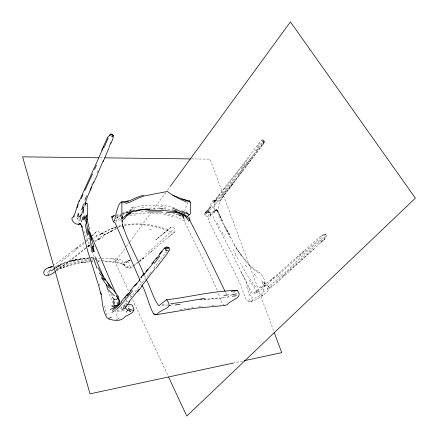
<?xml version="1.0" encoding="UTF-8"?>
<svg xmlns="http://www.w3.org/2000/svg" width="438" height="438" viewBox="0 0 438 438"><rect width="100%" height="100%" fill="white"/><g stroke="black" fill="none" stroke-linecap="round" stroke-linejoin="round"><path stroke-width="0.33" stroke-dasharray="2.19 1.64" d="M184.36 218.819L184.612 221.497L185.389 223.539L206.561 266.742L217.368 290.487M211.8 214.762L209.189 214.259L209.26 212.419L210.99 212.748L217.472 210.514L218.65 207.119L219.29 202.701L223.046 196.919L233.115 183.484L227.941 190.169M216.438 202.351L215.501 201.097L213.717 200.215L212.939 200.314C210.196 203.905 208.636 208.477 207.984 212.912L206.183 213.547L205.159 215.491L208.176 216.876L209.315 216.668L212.501 213.875L216.909 208.756L214.363 211.461L216.635 210.202L213.563 211.275L210.99 212.748L210.64 214.554M220.111 215.786L222.208 220.998L218.398 212.173L217.188 209.84L216.235 209.244C221.42 217.226 224.07 226.555 229.567 234.385C232.781 242.088 236.832 249.43 242.181 255.863C246.452 262.05 251.428 268.182 258.327 271.544C262.953 275.228 265.756 280.61 265.034 286.496L264.919 282.384M214.795 211.231L214.401 212.698L214.177 208.242L214.571 203.506L214.439 201.414L213.717 200.215M210.191 216.142L210.185 213.689L209.588 212.364L208.576 211.297L207.36 210.87L206.227 211.154L204.431 213.509L205.143 215.496M204.491 213.525L205.663 212.742L206.183 213.547L209.26 212.419L208.641 212.649L209.046 214.209L208.335 218.671L209.397 222.186L237.347 277.911L241.535 287.306L244.995 297.276L246.966 300.523L249.14 301.837L250.607 301.612L256.257 299.74L263.326 294.769L261.568 295.853C265.099 293.991 269.162 291.325 269.534 286.978L266.912 284.985L264.886 285.428L260.484 286.994L257.27 290.399L253.131 293.515L251.998 292.951L230.322 250.251L214.04 219.372L213.645 216.345M219.35 195.605L216.065 199.942L214.532 200.801L212.967 202.964L216.958 197.335L240.895 167.042L260.046 141.808L262.608 139.892L263.676 140.138L263.309 141.698L263.566 142.662L259.739 148.252M116.442 222.011L116.628 219.969L118.342 215.83L119.957 215.655L121.014 214.959M139.191 261.842L164.359 240.276L174.696 232.37L175.047 231.056L174.297 228.406L173.278 227.338L172.014 226.922L170.825 227.229L155.846 239.936L158.091 237.878M255.173 150.968L262.417 141.562L262.608 139.892M230.903 186.385L263.369 144.233L264.344 141.584L263.068 144.578L264.344 141.584L263.835 140.374M120.932 225.356C114.805 227.278 108.58 229.539 103.22 233.115L101.452 233.399L98.03 231.319L96.787 231.412L95.823 232.03L95.391 233.158C95.96 237.889 102.366 241.458 103.801 235.064L116.765 228.543M267.58 288.22L267.081 289.376L268.516 286.206L267.58 288.22L268.018 289.398M91.695 184.612L92.489 182.849M97.132 172.753L98.534 169.725M187.858 202.208L184.59 210.875M260.484 286.994L261.628 287.175L263.304 289.901L263.38 291.642L262.663 293.148L259.52 295.699L253.722 298.908L251.253 301.109L249.14 301.837M113.497 221.776L115.501 218.869L114.822 219.088L113.88 220.555M214.532 200.801L213.843 201.223L216.065 199.942L213.848 200.456L215.501 201.097L216.065 199.942L217.429 200.089L238.672 172.468M126.971 299.997L125.449 303.03L126.084 304.268L127.858 301.054M215.403 202.652L212.195 207.623L208.576 211.297M262.822 139.821L263.413 140.122L263.649 140.965L262.471 142.821L236.909 176.58M214.187 202.285L217.801 197.007L225.559 187.179M218.989 201.524L263.183 143.615M129.779 305.582L126.889 308.39M220.254 200.467L227.317 190.41L243.254 169.928M180.456 214.625L181.146 216.651L181.633 216.022M257.303 146.5L260.008 142.783M124.726 248.784L115.046 262.034L128.876 291.735M126.336 246.578L129.56 242.159M129.966 241.612L150.929 212.901M153.349 209.588L165.849 192.479M167.458 190.273L169.878 186.96M226.353 190.152L221.299 196.985M235.211 291.144L233.427 293.29M256.11 151.652L258.858 147.924M251.511 159.208L245.97 166.347M224.667 188.63L249.041 157.417M261.88 283.769L262.685 282.707L263.873 282.22L264.755 284.032L267.454 283.583M166.818 251.275L153.481 268.467M241.409 168.959L246.895 161.841M254.429 153.656L238.048 174.789M213.191 208.384L220.106 197.91L235.381 178.189M150.76 271.894L130.168 297.917M264.886 285.428C262.274 289.6 258.217 293.044 253.131 293.515M101.452 233.399L98.753 235.359L103.078 232.83L100.105 234.565M124.458 304.618L120.877 308.538L117.242 310.996L115.648 309.064M204.842 213.257L208.674 209.474M263.566 142.662L264.191 141.994M122.591 213.919L127.502 212.868L134.044 206.424L130.152 208.269M170.825 227.229L168.948 229.676L163.577 233.219M172.479 230.246L152.95 248.116L145.799 254.117M103.801 235.064L103.477 235.392L112.741 230.465L101.955 235.989L94.668 240.977M324.372 237.237L300.534 259.51M297.249 262.526L275.299 283.036M95.823 232.03L91.799 235.704M289.562 270.542L313.433 249.227M321.317 241.612L324.821 238.36M316.674 242.783C299.948 257.007 285.554 273.914 267.864 286.989M304.207 250.947L297.539 256.931M149.884 252.868L152.977 250.093M87.633 246.539L89.429 244.946M321.174 237.577L270.334 281.579L266.912 284.985L261.628 287.175M318.492 241.842L322.133 238.644M157.182 238.71L165.482 231.844M84.266 243.156L72.1 253.049M143.801 257.128L139.47 260.78M206.752 211.625L209.567 209.2L211.417 205.559L209.846 208.187L210.267 207.557L206.227 211.154M324.219 239.548L326.403 236.306L326.19 235.129L324.547 234.122L321.076 235.764L270.618 280.331L274.462 277.068M283.052 276.214L286.321 273.383M320.523 242.723L324.717 239.121L277.637 282.034L269.222 288.85M142.87 258.688L143.582 258.081L139.24 261.727M84.846 241.261L88.668 238.113M277.5 277.314L280.769 274.555M232.173 294.418L228.888 296.915L222.564 297.971L200.818 299.8M83.855 242.11L75.44 248.976L78.265 246.714M53.748 267.968C63.734 260.747 76.776 259.652 88.679 258.196M171.729 234.516L167.814 237.434M87.742 246.506L89.757 244.847M87.677 246.846L89.691 245.269M85.821 248.368L68.985 261.886L55.807 271.292M133.979 265.877L138.693 262.214M208.132 211.258L204.951 213.273M90.327 244.223L91.673 243.134M129.374 260.194L126.292 262.406L123.801 262.543L122.109 261.442M137.559 262.307L133.042 265.603L131.575 265.965M78.397 217.719L77.575 218.332L74.734 216.722M92.177 235.847L93.973 234.418M89.823 244.765L86.472 247.361M97.493 235.365L93.683 238.31M86.16 241.546L90.201 238.502M76.179 248.384L54.427 264.913M69.182 255.294L60.745 261.919M272.463 285.28L268.379 288.297M85.99 247.727C75.648 255.195 66.461 264.525 55.002 270.262M271.379 279.707L266.271 283.271L264.388 283.676L263.501 284.503L261.491 279.783M251.428 298.3L252.48 297.533L249.419 294.856L245.953 284.924M89.746 245.209L87.644 246.747L89.785 245.192M59.99 264.963L55.894 267.93L61.473 264.333L57.29 266.83C63.34 262.69 70.699 261.185 77.69 259.378L72.363 260.648L81.233 258.77L71.482 260.813L75.046 260.019M130.705 259.865L126.292 262.406L127.677 261.727M111.362 231.04L116.617 228.045M122.426 215.14C125.898 212.468 130.152 211.187 134.291 209.944L128.422 211.001L122.437 212.934M320.769 236.449L324.547 234.122L325.637 234.565L326.403 236.306L325.062 237.243L324.815 236.131L323.156 234.856M256.006 291.828L258.026 290.739M95.123 241.552L99.262 238.956L100.576 238.551L96.075 240.626M324.164 235.337L325.587 234.511M130.77 209.807C141.222 203.571 154.291 204.447 165.674 207.316M117.975 219.438L122.207 217.489M174.817 232.249L172.692 233.032C157.795 225.586 139.738 222.811 123.155 225.712M116.47 218.217L120.893 215.929M130.168 260.216L124.425 262.252M116.497 216.498L121.14 214.357M117.242 310.996C119.727 311.456 122.58 311.166 124.885 310.137M114.822 219.088L115.922 218.507M55.062 267.481C66.576 261.174 79.973 259.909 92.818 258.71M215.501 201.097L217.429 200.089M128.673 212.255L127.502 212.868L129.221 212.819M47.096 272.387L48.142 271.883M47.797 273.679L49.883 272.671M248.143 300.287L250.426 299.22M125.722 267.147C127.929 268.472 130.688 268.636 132.714 266.873L127.288 267.7L125.722 267.147L123.324 264.015L124.666 264.766C117.86 262.625 110.743 261.787 103.625 261.464M256.093 292.858L259 291.571M55.33 268.527C66.352 263.079 78.681 261.212 90.797 260.062M248.696 295.179L249.419 294.856M116.492 215.534L120.16 213.908M55.965 269.578C66.609 264.667 78.238 262.231 89.867 261.218M121.715 214.127L128.991 211.324L134.291 209.944M182.109 214.615C179.377 216.35 176.394 214.012 173.574 213.695L176.629 214.527M121.54 215.556L116.864 217.434M208.641 212.649L207.984 212.912L206.72 212.403L205.663 212.742M250.607 301.612L253.383 300.523M59.88 268.735L64.238 267.06L57.137 270.147L55.911 270.23M116.891 226.583L108.164 230.169L100.964 233.974L103.22 233.115M98.265 239.334L101.665 238.535M68.279 265.631L63.548 267.306L76.015 263.714L85.509 262.132L81.09 262.669L93.683 261.497M117.712 227.541L121.748 226.145M116.158 227.245L111.389 228.85M179.613 214.5L179.892 214.79L181.518 214.27M206.052 212.988L207.316 212.589M121.288 219.723L117.899 220.757M263.304 289.901L264.295 289.633M263.38 291.642L264.579 291.341M72.363 260.648L73.288 260.429M141.885 207.76L144.409 207.163M118.567 226.572L121.638 225.888M232.961 363.135L242.981 360.978M221.382 297.572L225.105 296.833M145.493 208.537L152.03 207.902L158.266 208.68M129.856 215.436L136.229 214.883M180.1 309.496L194.045 307.41M171.641 304.64L172.922 304.437M124.337 224.869C135.714 223.084 147.398 223.796 158.512 226.78L168.948 229.676M198.524 306.835L202.947 306.315M217.182 298.168L199.482 299.877M89.434 257.856L80.324 258.924L89.018 257.96M115.807 319.373L118.797 319.067L120.226 319.756M179.892 214.79L180.1 215.239L179.241 215.321L181.146 216.651M91.438 260.008L95.287 259.734M90.496 261.168L93.031 260.955M211.735 305.368L216.043 305.018M161.841 305.428L167.825 304.979M141.288 211.768L148.055 211.488M90.321 257.845L92.79 257.692M162.208 304.815L164.808 304.673M90.743 257.785L92.714 257.686M131.696 213.476L149.073 212.912M94.772 258.612L99.957 258.442M98.665 261.316L97.975 261.333L101.107 261.382M150.393 209.265L155.419 209.375M97.433 260.703L100.559 260.741M99.924 157.795L103.346 157.833M191.603 158.917L210.076 159.147L273.887 331.511M152.052 212.983L160.795 213.826M101.89 258.415L110.902 258.847L119.174 260.243M101.808 260.752L114.909 261.836L121.638 263.38M126.708 266.539L128.285 266.627M111.542 258.119L119.913 259.422L122.914 260.774M168.055 229.457L167.732 229.452M161.25 209.172L165.411 209.692M149.385 229.167L152.232 229.638M262.417 141.562L263.309 141.698M163.845 208.291L171.368 209.807M161.014 212.463C169.254 214.1 177.757 216.509 184.612 221.497M177.866 214.839L180.1 215.239M114.132 220.445L116.634 220.911M161.118 204.864L170.968 206.966L176.383 208.619M114.898 260.594L118.742 261.393M163.67 214.352L172.813 216.843M121.999 264.076L123.861 264.557M263.649 140.965L264.202 141.113M126.823 261.71L129.664 262.844M213.848 200.456L214.521 200.746M176.919 213.503L178.003 214.007M121.676 262.45L125.12 264.519M227.76 296.334L228.888 296.915M127.934 305.023L126.166 303.988L126.314 305.155M224.94 305.445L222.783 304.087L220.818 300.742L217.774 291.686M258.431 272.66C248.888 266.906 242.855 257.276 236.432 248.494M122.985 310.005L123.905 310.662M264.755 284.032L263.873 282.22M125.131 265.981L123.324 264.015M245.368 265.291L247.87 267.81M254.084 274.018L257.199 277.374M241.475 255.962L233.372 243.851M255.502 286.868L247.465 275.59L240.457 263.276M233.301 249.589L236.06 253.876M249.293 280.309L257.566 292.184M235.113 254.358L237.801 258.759M118.797 319.067L117.045 316.192L114.97 309.611M222.022 232.058L224.606 236.427M226.709 229.851L229.517 234.746L224.36 225.335M240.736 271.702L245.192 280.046L250.733 293.498M218.699 215.934L231.05 239.334M225.729 292.743L226.906 294.911M217.264 223.084L219.504 227.618M121.266 306.693L122.202 308.609M130.316 294.829L131.466 297.303M132.621 299.778L168.055 375.881M144.414 275.42L146.226 279.439M111.394 294.172L112.374 296.46M140.428 281.147L141.682 284.12M90.348 247.558L83.767 230.749M91.838 251.127L95.774 260.626M218.179 212.901L217.188 209.84L219.734 216.799M108.044 290.569L112.752 302.767M114.745 217.489L115.101 218.797M106.96 315.119L104.282 306.135M114.362 301.651L114.767 302.811M114.46 302.412L114.827 303.633L114.411 301.809M77.575 218.332L78.867 222.624M130.294 267.081L129.577 264.47M99.147 283.966L99.557 285.817M208.608 209.386L208.614 209.851"/><path stroke-width="0.66" d="M159.405 253.941L164.546 248.039L165.449 248.368L165.838 249.156L165.778 250.711L167.152 250.437L168.143 250.728M92.084 252.08L88.695 228.97L88.213 234.828L86.735 223.26L84.786 219.104L85.027 215.518L83.647 219.838L83.34 216.405M169.49 248.959L169.413 249.95L167.124 253.788L156.12 268.105M83.505 203.884L81.627 209.879L83.806 206.785C83.34 211.713 80.116 215.764 79.858 220.856M107.682 137.253L110.672 134.077L111.975 134.083L113.234 135.364L112.96 138.747L110.929 143.297M83.198 213.164L83.57 209.567M112.243 297.276L114.044 299.225L113.634 301.924L113.831 304.41L114.893 306.102L117.357 305.56L114.8 307.739L110.321 309.376M84.967 206.145L85.109 202.756L86.242 203.643L85.268 204.579M121.95 309.682L125.191 307.881L126.243 305.883M77.422 216.722L78.347 213.071L78.96 217.336L80.975 214.708M77.203 207.694L78.172 204.584M113.234 135.364L112.708 136.59L110.655 135.698M84.945 200.035L86.516 195.824M79.278 200.642C76.842 205.679 76.19 211.351 73.677 216.295M85.071 203.385L88.115 194.998L91.876 186.906M108.153 137.975L104.206 147.278M79.207 201.464C87.162 183.04 95.867 164.94 103.724 146.467M103.297 160.636L97.663 173.612M109.057 147.19L110.934 142.547M103.248 161.425L108.991 147.934M81.287 198.628L83.012 194.521M93.831 181.956L90.009 190.125M107.43 137.674L101.758 150.272M94.526 169.632L96.426 165.318M97.537 174.406L93.721 182.772M81.178 221.978L82.53 218.945L82.481 217.33M92.577 173.891L84.879 190.448M84.786 219.104L86.899 214.74L86.401 218.803L86.735 223.26M127.31 304.35L131.154 304.558L132.205 305.286L133.716 308.357L133.88 310.257C132.451 314.03 127.923 314.791 124.857 316.745C121.134 322.061 113.803 320.402 108.482 319.045M146.484 280.013C151.088 288.248 153.004 298.464 158.852 305.79L166.287 299.838L167.36 300.534L168.893 303.485L169.057 305.319L168.301 306.775L167.064 307.898L159.81 311.659L157.483 313.86L155.55 314.823L153.596 313.953C148.69 304.979 146.938 294.478 142.186 285.313M123.39 307.947L125.109 305.012M126.018 306.803L129.747 301.443M110.715 134.576L112.429 134.833L112.637 134.526M126.248 312.206L127.617 310.208L125.191 307.881M155.172 268.565L141.66 285.97M170.283 186.407L290.421 21.9L415.388 198.146L186.78 416.1L168.63 377.118M154.395 263.298L159.81 256.11M135.512 284.196L130.371 290.821M135.775 284.612L136.508 283.638M137.483 292.091L142.618 285.362M124.846 298.081L125.575 297.128M143.642 274.478L144.392 273.493M140.795 277.489L143.44 274.046M156.454 258.617L162.208 251.297M156.722 257.637L151.794 263.829M134.712 286.277L140.007 279.537M139.12 280.315L139.875 279.345M141.009 277.895L141.764 276.925M139.054 289.25L128.756 302.083M109.407 135.687L110.672 134.077M142.755 276.132L153.88 262.198M145.953 271.565L147.907 269.146M126.713 295.666L131.367 290.241M132.659 290.865L120.127 305.992L116.743 309.343M120.959 301.913L127.737 293.816M126.812 296.028L129.434 292.896M73.431 216.761L74.246 215.792M121.759 301.941L116.377 307.821L112.194 310.46M123.439 219.52L126.823 215.857L130.519 213.47L130.02 212.616L128.942 212.835L130.519 213.47M114.296 215.277L111.652 216.783L113.458 221.787M85.388 204.256L87.003 203.205C88.837 208.455 86.658 214.291 87.496 219.761M78.528 224.305L79.207 223.676L80.707 224.13C76.913 225.165 71.991 222.871 71.859 218.6L72.341 217.429L73.918 216.766M135.298 211.308L143.308 209.441L148.942 210.317L161.244 210.333L174.767 211.527L180.949 213.262L183.15 214.385L183.872 218.589L182.109 215.37L183.15 214.385L186.457 217.489L188.723 221.212M51.438 270.974L54.427 268.346M122.541 218.469L126.604 214.855L130.02 212.616L134.291 211.045M119.809 303.507L117.981 305.056L114.893 306.102L111.564 305.861L114.8 307.739M48.821 271.445L50.857 269.813M114.307 215.764L112.435 217.374L111.652 216.783M164.546 248.039L166.495 246.851L169.199 247.809L167.721 247.306L165.449 248.368M55.369 271.604L51.109 274.341L48.185 275.497M126.39 215.135L129.451 213.071M111.958 312.404L114.449 310.821M116.415 215.211L115.752 214.138C117.379 210.185 117.734 205.373 120.746 202.214L122.175 201.661L124.835 201.721L128.427 200.779M48.684 274.577L46.8 275.633L45.53 275.365M129.221 212.819L132.331 211.45M117.16 302.461L117.981 305.056L119.284 300.807L118.255 298.59L116.612 299.264L114.044 299.225M165.838 249.156L167.201 248.603L169.446 248.779M111.416 317.326L109.018 318.256L107.151 318.004C102.848 311.303 102.372 303.419 101.474 295.765M51 266.999L48.832 267.799L52.429 266.567C49.078 267.432 44.983 268.072 43.8 271.932L43.751 273.257L44.709 275.042M121.879 218.518L121.879 202.904C129.604 201.918 135.999 196.821 143.587 195.277M125.75 203.489L129.664 202.279L138.528 198.08L144.173 195.956L167.376 191.466C173.136 195.928 179.662 198.994 186.276 202.077M155.55 314.823L195.682 308.199L224.94 305.445L227.037 304.711L229.485 302.461L237.04 297.96L238.349 296.586L239.066 295.042L238.978 293.257L237.308 290.443L231.165 291.352M232.961 363.135L90.025 393.839L22.612 156.842L98.555 157.773M244.316 360.693L281.716 352.656L274.128 332.152M137.778 210.048L141.414 209.424L149.916 209.194L143.308 209.441M178.419 213.7L180.949 213.262L182.109 215.37M205.022 298.278L180.461 302.494L170.908 303.654M175.271 304.963L180.166 304.191M232.315 296.269L236.383 295.699M232.485 294.467L236.432 293.942M188.849 201.102L189.621 200.998L190.333 202.23L190.322 213.81L186.457 217.489L183.757 214.231L187.557 216.536L189.922 220.703M113.289 221.951L114.849 222.384C123.428 241.141 131.137 260.457 139.645 279.313M223.9 295.382L228.357 294.894M153.596 313.953L154.619 313.849M133.979 210.963L138.961 210.547M166.287 299.838C189.95 297.068 213.388 290.722 237.308 290.443M148.586 211.981L161.518 211.844M104.715 157.85L190.919 158.912M178.972 212.331L175.118 211.68M166.248 212.233L174.406 212.622L177.872 212.315L183.15 214.385M133.88 310.257L131.553 310.022L128.159 308.379L130.738 311.703L127.617 310.208M169.057 305.319L170.853 305.521M158.813 208.072L162.931 208.576M172.145 209.922L176.421 210.766M80.707 224.13L79.596 223.336M181.89 198.967L189.621 200.998M178.928 212.693L175.134 211.291M172.835 208.379L176.936 209.769L185.011 213.728M172.72 195.249L190.333 202.23M176.968 212.227L178.146 212.715M181.661 210.777L189.221 214.866L186.117 211.811M85.87 203.38L86.242 203.643M114.455 295.825L107.507 289.102L106.429 284.864L101.337 277.654L104.906 280.26L99.267 272.869M106.429 284.864L109.495 288.199M112.429 134.833L113.064 135.55M108.175 284.766L111.378 288.483M118.255 298.59L116.475 295.677L119.284 300.807L118.255 296.126C110.951 287.087 103.439 277.993 98.046 267.695M80.97 224.535L82.24 226.922M107.14 281.973L109.511 285.664M122.109 215.852L122.717 216.805L121.824 218.036L122.465 221.639M121.397 202.126L121.879 202.904M225.17 291.582L206.172 252.392L189.977 220.659L189.583 217.549M103.248 276.186L97.165 262.313L95.566 257.024M143.899 274.276C136.979 257.435 127.639 241.447 122.317 224.032M81.085 225.137L82.037 227.273M105.032 278.907L105.574 280.139M115.681 293.263L89.587 231.751M118.988 301.213L119.733 303.052M96.973 268.226L93.316 257.67M115.172 215.425L115.95 217.686M97.898 283.216L87.386 249.994L81.709 226.123M89.987 233.651L90.797 236.186M93.869 246.725L90.973 236.832M98.128 283.764L101.178 294.894M94.301 251.615L92.976 246.107L93.212 251.757L92.287 245.948M122.399 224.108L123.341 228.253M87.02 219.033L87.994 223.342M87.381 235.381L85.18 223.813M88.29 223.856L89.341 229.189M100.937 292.617L101.381 295.092M90.611 234.56L91.268 240.194M121.994 220.325L122.191 223.325"/></g></svg>
